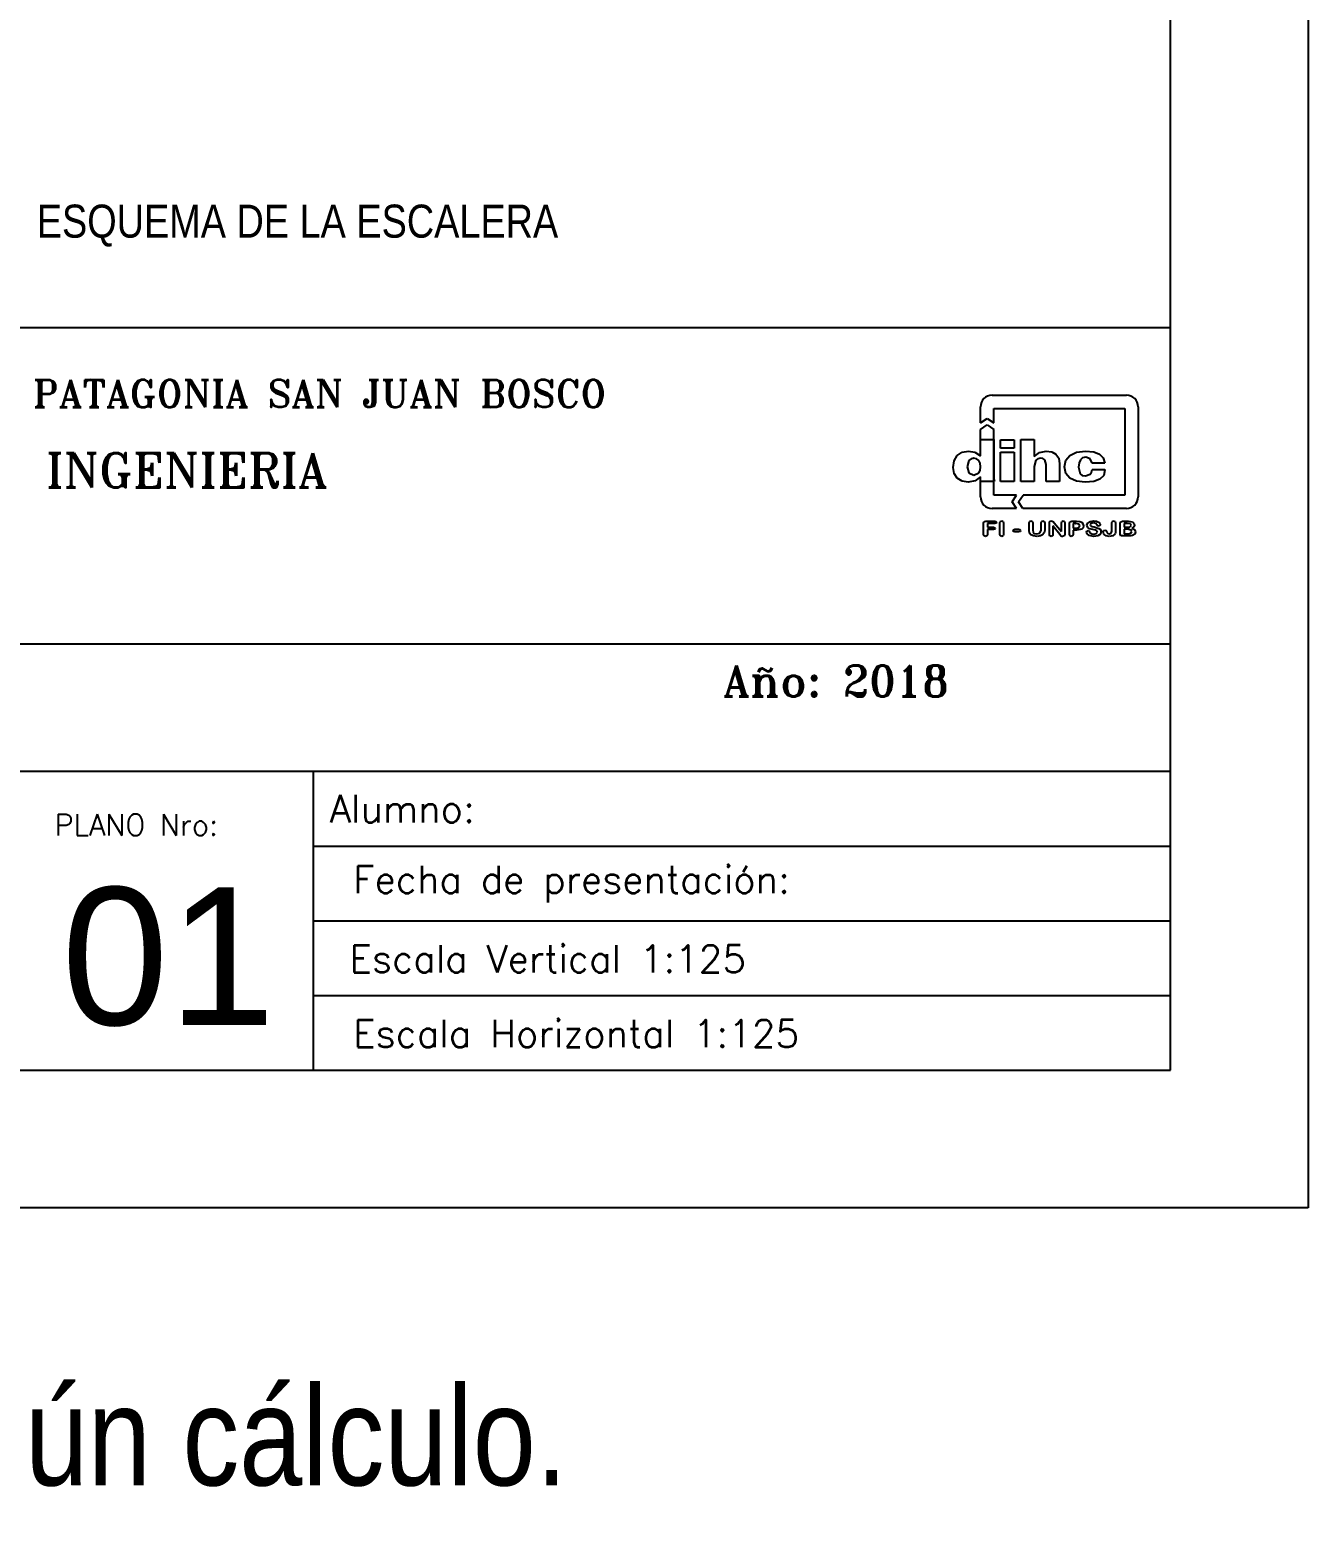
# Model space of a CAD drawing. Header units: inches. Extents: x 59 to 371, y 58 to 151.
# Drawn here: x 141.88 to 153.49, y 100.92 to 114.42 of the extents above; entities that cross this region are included whole.
import ezdxf
from ezdxf.enums import TextEntityAlignment as Align

# ---------------------------------------------------------------- set-up
doc = ezdxf.new("R2010")
doc.units = ezdxf.units.IN
doc.header["$MEASUREMENT"] = 0
for name, color, linetype in [('CARATULA', 7, 'Continuous'), ('Recuadro', 1, 'Continuous'), ('TEXTO', 2, 'Continuous'), ('Textos', 2, 'Continuous')]:
    doc.layers.add(name, color=color, linetype=linetype)
doc.styles.add('INTEGRANTES', font='romans.shx', dxfattribs={"height": 2})
doc.styles.add('NARROW', font='ARIALN.TTF', dxfattribs={"width": 0.9})
doc.styles.add('ROMANS', font='romans')
doc.styles.add('ROMANT', font='romant', dxfattribs={"height": 2.5})
doc.styles.add('SAN14', font='sas_____.pfb', dxfattribs={"height": 14})

# ---------------------------------------------------------------- blocks, each defined once
blk = doc.blocks.new('LOGODIHC')
at = {"color": 1, "linetype": 'Continuous'}
for p, q in [((-0.504, 0.583), (0.798, 0.583)), ((-0.616, 0.314), (-0.616, 0.47)), ((-0.486, 0.314), (-0.486, 0.453)), ((-0.486, 0.453), (0.781, 0.453)), ((0.781, 0.453), (0.781, -0.386)), ((0.911, 0.47), (0.911, -0.404)), ((-0.616, 0.314), (-0.551, 0.357)), ((-0.616, 0.251), (-0.551, 0.294)), ((-0.551, 0.357), (-0.486, 0.314)), ((-0.551, 0.294), (-0.486, 0.251)), ((-0.617, 0.152), (-0.486, 0.152)), ((-0.617, 0.152), (-0.486, 0.152)), ((-0.617, -0.007), (-0.617, 0.152)), ((-0.617, -0.007), (-0.617, 0.152)), ((-0.616, 0.152), (-0.616, 0.251)), ((-0.486, -0.386), (-0.486, 0.251)), ((-0.486, 0.152), (-0.486, -0.208)), ((-0.486, 0.152), (-0.486, -0.208)), ((-0.421, 0.148), (-0.291, 0.148)), ((-0.421, 0.148), (-0.291, 0.148)), ((-0.421, 0.068), (-0.421, 0.148)), ((-0.421, 0.068), (-0.421, 0.148)), ((-0.291, 0.148), (-0.291, 0.068)), ((-0.291, 0.148), (-0.291, 0.068)), ((-0.226, 0.152), (-0.095, 0.152)), ((-0.226, 0.152), (-0.095, 0.152)), ((-0.226, -0.254), (-0.226, 0.152)), ((-0.226, -0.254), (-0.226, 0.152)), ((-0.095, 0.152), (-0.095, -0.011)), ((-0.095, 0.152), (-0.095, -0.011)), ((-0.841, -0.003), (-0.793, 0.029)), ((-0.841, -0.003), (-0.793, 0.029)), ((-0.793, 0.029), (-0.733, 0.041)), ((-0.793, 0.029), (-0.733, 0.041)), ((-0.733, 0.041), (-0.67, 0.029)), ((-0.733, 0.041), (-0.67, 0.029)), ((-0.67, 0.029), (-0.617, -0.007)), ((-0.67, 0.029), (-0.617, -0.007)), ((-0.291, 0.068), (-0.421, 0.068)), ((-0.291, 0.068), (-0.421, 0.068)), ((-0.421, -0.254), (-0.421, 0.029)), ((-0.421, 0.029), (-0.291, 0.029)), ((-0.421, -0.254), (-0.421, 0.029)), ((-0.421, 0.029), (-0.291, 0.029)), ((-0.291, 0.029), (-0.291, -0.254)), ((-0.291, 0.029), (-0.291, -0.254)), ((-0.095, -0.011), (-0.044, 0.027)), ((-0.095, -0.011), (-0.044, 0.027)), ((-0.044, 0.027), (0.02, 0.041)), ((-0.044, 0.027), (0.02, 0.041)), ((0.02, 0.041), (0.075, 0.033)), ((0.02, 0.041), (0.075, 0.033)), ((0.075, 0.033), (0.115, 0.01)), ((0.075, 0.033), (0.115, 0.01)), ((0.115, 0.01), (0.142, -0.03)), ((0.115, 0.01), (0.142, -0.03)), ((0.25, -0.001), (0.315, 0.029)), ((0.25, -0.001), (0.315, 0.029)), ((0.315, 0.029), (0.401, 0.041)), ((0.315, 0.029), (0.401, 0.041)), ((0.401, 0.041), (0.48, 0.033)), ((0.401, 0.041), (0.48, 0.033)), ((0.48, 0.033), (0.537, 0.01)), ((0.48, 0.033), (0.537, 0.01)), ((0.537, 0.01), (0.573, -0.026)), ((0.537, 0.01), (0.573, -0.026)), ((-0.881, -0.118), (-0.871, -0.055)), ((-0.881, -0.118), (-0.871, -0.055)), ((-0.871, -0.176), (-0.881, -0.118)), ((-0.871, -0.176), (-0.881, -0.118)), ((-0.871, -0.055), (-0.841, -0.003)), ((-0.871, -0.055), (-0.841, -0.003)), ((-0.73, -0.051), (-0.747, -0.112)), ((-0.73, -0.051), (-0.747, -0.112)), ((-0.747, -0.112), (-0.73, -0.172)), ((-0.747, -0.112), (-0.73, -0.172)), ((-0.708, -0.034), (-0.73, -0.051)), ((-0.708, -0.034), (-0.73, -0.051)), ((-0.682, -0.028), (-0.708, -0.034)), ((-0.682, -0.028), (-0.708, -0.034)), ((-0.655, -0.034), (-0.684, -0.028)), ((-0.655, -0.034), (-0.684, -0.028)), ((-0.684, -0.028), (-0.682, -0.028)), ((-0.684, -0.028), (-0.682, -0.028)), ((-0.634, -0.051), (-0.655, -0.034)), ((-0.634, -0.051), (-0.655, -0.034)), ((-0.62, -0.076), (-0.634, -0.051)), ((-0.62, -0.076), (-0.634, -0.051)), ((-0.617, -0.112), (-0.62, -0.076)), ((-0.617, -0.112), (-0.62, -0.076)), ((-0.62, -0.147), (-0.617, -0.112)), ((-0.62, -0.147), (-0.617, -0.112)), ((-0.08, -0.049), (-0.095, -0.11)), ((-0.08, -0.049), (-0.095, -0.11)), ((-0.095, -0.11), (-0.095, -0.254)), ((-0.095, -0.11), (-0.095, -0.254)), ((-0.061, -0.034), (-0.08, -0.049)), ((-0.061, -0.034), (-0.08, -0.049)), ((-0.034, -0.028), (-0.061, -0.034)), ((-0.034, -0.028), (-0.061, -0.034)), ((-0.011, -0.032), (-0.034, -0.028)), ((-0.011, -0.032), (-0.034, -0.028)), ((0.006, -0.043), (-0.011, -0.032)), ((0.006, -0.043), (-0.011, -0.032)), ((0.02, -0.089), (0.006, -0.043)), ((0.02, -0.089), (0.006, -0.043)), ((0.02, -0.254), (0.02, -0.089)), ((0.02, -0.254), (0.02, -0.089)), ((0.142, -0.03), (0.15, -0.082)), ((0.142, -0.03), (0.15, -0.082)), ((0.15, -0.082), (0.15, -0.254)), ((0.15, -0.082), (0.15, -0.254)), ((0.198, -0.114), (0.211, -0.049)), ((0.198, -0.114), (0.211, -0.049)), ((0.211, -0.177), (0.198, -0.114)), ((0.211, -0.177), (0.198, -0.114)), ((0.211, -0.049), (0.25, -0.001)), ((0.211, -0.049), (0.25, -0.001)), ((0.338, -0.074), (0.332, -0.116)), ((0.338, -0.074), (0.332, -0.116)), ((0.332, -0.116), (0.349, -0.179)), ((0.332, -0.116), (0.349, -0.179)), ((0.351, -0.045), (0.338, -0.074)), ((0.351, -0.045), (0.338, -0.074)), ((0.372, -0.026), (0.351, -0.045)), ((0.372, -0.026), (0.351, -0.045)), ((0.403, -0.02), (0.372, -0.026)), ((0.403, -0.02), (0.372, -0.026)), ((0.447, -0.036), (0.403, -0.02)), ((0.447, -0.036), (0.403, -0.02)), ((0.466, -0.078), (0.447, -0.036)), ((0.466, -0.078), (0.447, -0.036)), ((0.46, -0.164), (0.466, -0.139)), ((0.46, -0.164), (0.466, -0.139)), ((0.589, -0.078), (0.466, -0.078)), ((0.589, -0.078), (0.466, -0.078)), ((0.466, -0.139), (0.589, -0.139)), ((0.466, -0.139), (0.589, -0.139)), ((0.573, -0.026), (0.589, -0.078)), ((0.573, -0.026), (0.589, -0.078)), ((0.589, -0.141), (0.577, -0.195)), ((0.589, -0.141), (0.577, -0.195)), ((0.589, -0.139), (0.589, -0.141)), ((0.589, -0.139), (0.589, -0.141)), ((-0.841, -0.223), (-0.871, -0.176)), ((-0.841, -0.223), (-0.871, -0.176)), ((-0.795, -0.252), (-0.841, -0.223)), ((-0.795, -0.252), (-0.841, -0.223)), ((-0.735, -0.262), (-0.795, -0.252)), ((-0.735, -0.262), (-0.795, -0.252)), ((-0.668, -0.248), (-0.735, -0.262)), ((-0.668, -0.248), (-0.735, -0.262)), ((-0.73, -0.172), (-0.682, -0.193)), ((-0.73, -0.172), (-0.682, -0.193)), ((-0.682, -0.193), (-0.634, -0.172)), ((-0.682, -0.193), (-0.634, -0.172)), ((-0.617, -0.208), (-0.668, -0.248)), ((-0.617, -0.208), (-0.668, -0.248)), ((-0.634, -0.172), (-0.62, -0.147)), ((-0.634, -0.172), (-0.62, -0.147)), ((-0.615, -0.235), (-0.617, -0.208)), ((-0.615, -0.235), (-0.617, -0.208)), ((-0.616, -0.404), (-0.616, -0.21)), ((-0.613, -0.254), (-0.615, -0.235)), ((-0.613, -0.254), (-0.615, -0.235)), ((-0.49, -0.254), (-0.613, -0.254)), ((-0.482, -0.254), (-0.613, -0.254)), ((-0.486, -0.233), (-0.49, -0.254)), ((-0.486, -0.208), (-0.486, -0.233)), ((-0.486, -0.208), (-0.486, -0.233)), ((-0.486, -0.233), (-0.482, -0.254)), ((-0.291, -0.254), (-0.421, -0.254)), ((-0.291, -0.254), (-0.421, -0.254)), ((-0.095, -0.254), (-0.226, -0.254)), ((-0.095, -0.254), (-0.226, -0.254)), ((0.15, -0.254), (0.02, -0.254)), ((0.15, -0.254), (0.02, -0.254)), ((0.25, -0.223), (0.211, -0.177)), ((0.25, -0.223), (0.211, -0.177)), ((0.313, -0.252), (0.25, -0.223)), ((0.313, -0.252), (0.25, -0.223)), ((0.397, -0.262), (0.313, -0.252)), ((0.397, -0.262), (0.313, -0.252)), ((0.349, -0.179), (0.37, -0.195)), ((0.349, -0.179), (0.37, -0.195)), ((0.37, -0.195), (0.401, -0.2)), ((0.37, -0.195), (0.401, -0.2)), ((0.48, -0.254), (0.397, -0.262)), ((0.48, -0.254), (0.397, -0.262)), ((0.401, -0.2), (0.447, -0.185)), ((0.401, -0.2), (0.447, -0.185)), ((0.447, -0.185), (0.46, -0.164)), ((0.447, -0.185), (0.46, -0.164)), ((0.541, -0.231), (0.48, -0.254)), ((0.541, -0.231), (0.48, -0.254)), ((0.577, -0.195), (0.541, -0.231)), ((0.577, -0.195), (0.541, -0.231)), ((-0.267, -0.386), (-0.486, -0.386)), ((-0.31, -0.451), (-0.267, -0.386)), ((-0.247, -0.452), (-0.203, -0.386)), ((0.781, -0.386), (-0.203, -0.386)), ((-0.269, -0.516), (-0.504, -0.516)), ((-0.269, -0.516), (-0.31, -0.451)), ((-0.206, -0.516), (-0.247, -0.452)), ((0.798, -0.516), (-0.206, -0.516)), ((-0.586, -0.658), (-0.584, -0.648)), ((-0.586, -0.658), (-0.584, -0.648)), ((-0.586, -0.769), (-0.586, -0.658)), ((-0.586, -0.769), (-0.586, -0.658)), ((-0.584, -0.648), (-0.578, -0.643)), ((-0.584, -0.648), (-0.578, -0.643)), ((-0.578, -0.643), (-0.565, -0.639)), ((-0.578, -0.643), (-0.565, -0.639)), ((-0.565, -0.639), (-0.479, -0.639)), ((-0.565, -0.639), (-0.479, -0.639)), ((-0.479, -0.662), (-0.549, -0.662)), ((-0.549, -0.662), (-0.549, -0.698)), ((-0.479, -0.662), (-0.549, -0.662)), ((-0.549, -0.662), (-0.549, -0.698)), ((-0.549, -0.698), (-0.49, -0.698)), ((-0.549, -0.698), (-0.49, -0.698)), ((-0.49, -0.719), (-0.549, -0.719)), ((-0.549, -0.719), (-0.549, -0.769)), ((-0.49, -0.719), (-0.549, -0.719)), ((-0.549, -0.719), (-0.549, -0.769)), ((-0.49, -0.698), (-0.479, -0.702)), ((-0.49, -0.698), (-0.479, -0.702)), ((-0.479, -0.717), (-0.49, -0.719)), ((-0.479, -0.717), (-0.49, -0.719)), ((-0.479, -0.639), (-0.467, -0.643)), ((-0.479, -0.639), (-0.467, -0.643)), ((-0.465, -0.658), (-0.479, -0.662)), ((-0.465, -0.658), (-0.479, -0.662)), ((-0.479, -0.702), (-0.475, -0.71)), ((-0.479, -0.702), (-0.475, -0.71)), ((-0.475, -0.71), (-0.479, -0.717)), ((-0.475, -0.71), (-0.479, -0.717)), ((-0.467, -0.643), (-0.461, -0.65)), ((-0.467, -0.643), (-0.461, -0.65)), ((-0.461, -0.65), (-0.465, -0.658)), ((-0.461, -0.65), (-0.465, -0.658)), ((-0.429, -0.654), (-0.425, -0.641)), ((-0.429, -0.654), (-0.425, -0.641)), ((-0.429, -0.767), (-0.429, -0.654)), ((-0.429, -0.767), (-0.429, -0.654)), ((-0.425, -0.641), (-0.411, -0.637)), ((-0.425, -0.641), (-0.411, -0.637)), ((-0.411, -0.637), (-0.398, -0.641)), ((-0.411, -0.637), (-0.398, -0.641)), ((-0.398, -0.641), (-0.392, -0.654)), ((-0.398, -0.641), (-0.392, -0.654)), ((-0.392, -0.654), (-0.392, -0.769)), ((-0.392, -0.654), (-0.392, -0.769)), ((-0.298, -0.723), (-0.285, -0.717)), ((-0.298, -0.723), (-0.285, -0.717)), ((-0.285, -0.717), (-0.249, -0.717)), ((-0.285, -0.717), (-0.249, -0.717)), ((-0.249, -0.717), (-0.235, -0.721)), ((-0.249, -0.717), (-0.235, -0.721)), ((-0.145, -0.654), (-0.141, -0.641)), ((-0.145, -0.654), (-0.141, -0.641)), ((-0.145, -0.725), (-0.145, -0.654)), ((-0.145, -0.725), (-0.145, -0.654)), ((-0.141, -0.641), (-0.128, -0.637)), ((-0.141, -0.641), (-0.128, -0.637)), ((-0.128, -0.637), (-0.114, -0.641)), ((-0.128, -0.637), (-0.114, -0.641)), ((-0.114, -0.641), (-0.109, -0.654)), ((-0.114, -0.641), (-0.109, -0.654)), ((-0.109, -0.654), (-0.109, -0.727)), ((-0.109, -0.654), (-0.109, -0.727)), ((-0.03, -0.654), (-0.026, -0.641)), ((-0.03, -0.654), (-0.026, -0.641)), ((-0.03, -0.727), (-0.03, -0.654)), ((-0.03, -0.727), (-0.03, -0.654)), ((-0.026, -0.641), (-0.013, -0.637)), ((-0.026, -0.641), (-0.013, -0.637)), ((-0.013, -0.637), (0, -0.641)), ((-0.013, -0.637), (0, -0.641)), ((0, -0.641), (0.006, -0.654)), ((0, -0.641), (0.006, -0.654)), ((0.006, -0.654), (0.006, -0.725)), ((0.006, -0.654), (0.006, -0.725)), ((0.052, -0.646), (0.06, -0.639)), ((0.052, -0.646), (0.06, -0.639)), ((0.052, -0.658), (0.052, -0.646)), ((0.052, -0.658), (0.052, -0.646)), ((0.052, -0.771), (0.052, -0.658)), ((0.052, -0.771), (0.052, -0.658)), ((0.06, -0.639), (0.071, -0.637)), ((0.06, -0.639), (0.071, -0.637)), ((0.071, -0.637), (0.079, -0.639)), ((0.071, -0.637), (0.079, -0.639)), ((0.079, -0.639), (0.085, -0.641)), ((0.079, -0.639), (0.085, -0.641)), ((0.085, -0.641), (0.091, -0.646)), ((0.085, -0.641), (0.091, -0.646)), ((0.152, -0.769), (0.085, -0.685)), ((0.085, -0.685), (0.085, -0.771)), ((0.152, -0.769), (0.085, -0.685)), ((0.085, -0.685), (0.085, -0.771)), ((0.091, -0.646), (0.096, -0.654)), ((0.091, -0.646), (0.096, -0.654)), ((0.096, -0.654), (0.098, -0.654)), ((0.096, -0.654), (0.098, -0.654)), ((0.098, -0.654), (0.167, -0.738)), ((0.098, -0.654), (0.167, -0.738)), ((0.167, -0.654), (0.171, -0.641)), ((0.167, -0.654), (0.171, -0.641)), ((0.167, -0.738), (0.167, -0.654)), ((0.167, -0.738), (0.167, -0.654)), ((0.171, -0.641), (0.183, -0.637)), ((0.171, -0.641), (0.183, -0.637)), ((0.183, -0.637), (0.194, -0.641)), ((0.183, -0.637), (0.194, -0.641)), ((0.194, -0.641), (0.2, -0.654)), ((0.194, -0.641), (0.2, -0.654)), ((0.2, -0.654), (0.2, -0.767)), ((0.2, -0.654), (0.2, -0.767)), ((0.246, -0.658), (0.25, -0.645)), ((0.246, -0.658), (0.25, -0.645)), ((0.246, -0.769), (0.246, -0.658)), ((0.246, -0.769), (0.246, -0.658)), ((0.25, -0.645), (0.267, -0.639)), ((0.25, -0.645), (0.267, -0.639)), ((0.267, -0.639), (0.315, -0.639)), ((0.267, -0.639), (0.315, -0.639)), ((0.307, -0.662), (0.282, -0.662)), ((0.282, -0.662), (0.282, -0.706)), ((0.307, -0.662), (0.282, -0.662)), ((0.282, -0.662), (0.282, -0.706)), ((0.282, -0.706), (0.305, -0.706)), ((0.282, -0.706), (0.305, -0.706)), ((0.338, -0.669), (0.305, -0.662)), ((0.338, -0.669), (0.305, -0.662)), ((0.305, -0.662), (0.307, -0.662)), ((0.305, -0.662), (0.307, -0.662)), ((0.305, -0.706), (0.326, -0.704)), ((0.305, -0.706), (0.326, -0.704)), ((0.315, -0.639), (0.345, -0.643)), ((0.315, -0.639), (0.345, -0.643)), ((0.365, -0.717), (0.315, -0.727)), ((0.365, -0.717), (0.315, -0.727)), ((0.326, -0.704), (0.34, -0.698)), ((0.326, -0.704), (0.34, -0.698)), ((0.345, -0.685), (0.338, -0.669)), ((0.345, -0.685), (0.338, -0.669)), ((0.34, -0.698), (0.345, -0.685)), ((0.34, -0.698), (0.345, -0.685)), ((0.345, -0.643), (0.365, -0.65)), ((0.345, -0.643), (0.365, -0.65)), ((0.365, -0.65), (0.376, -0.664)), ((0.365, -0.65), (0.376, -0.664)), ((0.378, -0.702), (0.365, -0.717)), ((0.378, -0.702), (0.365, -0.717)), ((0.376, -0.664), (0.382, -0.683)), ((0.376, -0.664), (0.382, -0.683)), ((0.382, -0.683), (0.378, -0.702)), ((0.382, -0.683), (0.378, -0.702)), ((0.414, -0.677), (0.422, -0.656)), ((0.414, -0.677), (0.422, -0.656)), ((0.422, -0.7), (0.414, -0.677)), ((0.422, -0.7), (0.414, -0.677)), ((0.422, -0.656), (0.445, -0.643)), ((0.422, -0.656), (0.445, -0.643)), ((0.441, -0.712), (0.422, -0.7)), ((0.441, -0.712), (0.422, -0.7)), ((0.472, -0.719), (0.441, -0.712)), ((0.472, -0.719), (0.441, -0.712)), ((0.445, -0.643), (0.48, -0.637)), ((0.445, -0.643), (0.48, -0.637)), ((0.455, -0.662), (0.447, -0.675)), ((0.455, -0.662), (0.447, -0.675)), ((0.447, -0.675), (0.449, -0.681)), ((0.447, -0.675), (0.449, -0.681)), ((0.449, -0.681), (0.457, -0.687)), ((0.449, -0.681), (0.457, -0.687)), ((0.478, -0.656), (0.455, -0.662)), ((0.478, -0.656), (0.455, -0.662)), ((0.457, -0.687), (0.466, -0.69)), ((0.457, -0.687), (0.466, -0.69)), ((0.466, -0.69), (0.485, -0.694)), ((0.466, -0.69), (0.485, -0.694)), ((0.497, -0.727), (0.472, -0.719)), ((0.497, -0.727), (0.472, -0.719)), ((0.501, -0.662), (0.478, -0.656)), ((0.501, -0.662), (0.478, -0.656)), ((0.48, -0.637), (0.508, -0.639)), ((0.48, -0.637), (0.508, -0.639)), ((0.485, -0.694), (0.512, -0.702)), ((0.485, -0.694), (0.512, -0.702)), ((0.51, -0.675), (0.501, -0.662)), ((0.51, -0.675), (0.501, -0.662)), ((0.508, -0.639), (0.527, -0.648)), ((0.508, -0.639), (0.527, -0.648)), ((0.518, -0.685), (0.51, -0.675)), ((0.518, -0.685), (0.51, -0.675)), ((0.512, -0.702), (0.531, -0.71)), ((0.512, -0.702), (0.531, -0.71)), ((0.527, -0.687), (0.518, -0.685)), ((0.527, -0.687), (0.518, -0.685)), ((0.527, -0.648), (0.539, -0.66)), ((0.527, -0.648), (0.539, -0.66)), ((0.539, -0.681), (0.527, -0.687)), ((0.539, -0.681), (0.527, -0.687)), ((0.531, -0.71), (0.547, -0.721)), ((0.531, -0.71), (0.547, -0.721)), ((0.539, -0.66), (0.543, -0.671)), ((0.539, -0.66), (0.543, -0.671)), ((0.543, -0.671), (0.539, -0.681)), ((0.543, -0.671), (0.539, -0.681)), ((0.656, -0.654), (0.66, -0.641)), ((0.656, -0.654), (0.66, -0.641)), ((0.656, -0.735), (0.656, -0.654)), ((0.656, -0.735), (0.656, -0.654)), ((0.66, -0.641), (0.673, -0.637)), ((0.66, -0.641), (0.673, -0.637)), ((0.673, -0.637), (0.687, -0.641)), ((0.673, -0.637), (0.687, -0.641)), ((0.687, -0.641), (0.692, -0.654)), ((0.687, -0.641), (0.692, -0.654)), ((0.692, -0.654), (0.692, -0.731)), ((0.692, -0.654), (0.692, -0.731)), ((0.738, -0.658), (0.742, -0.645)), ((0.738, -0.658), (0.742, -0.645)), ((0.738, -0.765), (0.738, -0.658)), ((0.738, -0.765), (0.738, -0.658)), ((0.742, -0.645), (0.759, -0.639)), ((0.742, -0.645), (0.759, -0.639)), ((0.759, -0.639), (0.817, -0.639)), ((0.759, -0.639), (0.817, -0.639)), ((0.775, -0.662), (0.775, -0.698)), ((0.775, -0.662), (0.775, -0.698)), ((0.803, -0.662), (0.775, -0.662)), ((0.803, -0.662), (0.775, -0.662)), ((0.775, -0.698), (0.807, -0.698)), ((0.775, -0.698), (0.807, -0.698)), ((0.811, -0.717), (0.775, -0.717)), ((0.775, -0.717), (0.775, -0.761)), ((0.811, -0.717), (0.775, -0.717)), ((0.775, -0.717), (0.775, -0.761)), ((0.832, -0.666), (0.803, -0.662)), ((0.832, -0.666), (0.803, -0.662)), ((0.807, -0.698), (0.826, -0.696)), ((0.807, -0.698), (0.826, -0.696)), ((0.84, -0.725), (0.811, -0.717)), ((0.84, -0.725), (0.811, -0.717)), ((0.817, -0.639), (0.838, -0.641)), ((0.817, -0.639), (0.838, -0.641)), ((0.826, -0.696), (0.838, -0.689)), ((0.826, -0.696), (0.838, -0.689)), ((0.842, -0.679), (0.832, -0.666)), ((0.842, -0.679), (0.832, -0.666)), ((0.838, -0.641), (0.855, -0.646)), ((0.838, -0.641), (0.855, -0.646)), ((0.838, -0.689), (0.842, -0.679)), ((0.838, -0.689), (0.842, -0.679)), ((0.869, -0.694), (0.849, -0.708)), ((0.869, -0.694), (0.849, -0.708)), ((0.849, -0.708), (0.876, -0.721)), ((0.849, -0.708), (0.876, -0.721)), ((0.855, -0.646), (0.865, -0.654)), ((0.855, -0.646), (0.865, -0.654)), ((0.865, -0.654), (0.872, -0.664)), ((0.865, -0.654), (0.872, -0.664)), ((0.876, -0.677), (0.869, -0.694)), ((0.876, -0.677), (0.869, -0.694)), ((0.872, -0.664), (0.876, -0.677)), ((0.872, -0.664), (0.876, -0.677)), ((-0.58, -0.782), (-0.586, -0.769)), ((-0.58, -0.782), (-0.586, -0.769)), ((-0.569, -0.786), (-0.58, -0.782)), ((-0.569, -0.786), (-0.58, -0.782)), ((-0.555, -0.782), (-0.569, -0.786)), ((-0.555, -0.782), (-0.569, -0.786)), ((-0.549, -0.769), (-0.555, -0.782)), ((-0.549, -0.769), (-0.555, -0.782)), ((-0.429, -0.769), (-0.429, -0.767)), ((-0.429, -0.769), (-0.429, -0.767)), ((-0.423, -0.782), (-0.429, -0.769)), ((-0.423, -0.782), (-0.429, -0.769)), ((-0.411, -0.786), (-0.423, -0.782)), ((-0.411, -0.786), (-0.423, -0.782)), ((-0.398, -0.782), (-0.411, -0.786)), ((-0.398, -0.782), (-0.411, -0.786)), ((-0.392, -0.769), (-0.398, -0.782)), ((-0.392, -0.769), (-0.398, -0.782)), ((-0.302, -0.733), (-0.298, -0.723)), ((-0.302, -0.733), (-0.298, -0.723)), ((-0.298, -0.74), (-0.302, -0.733)), ((-0.298, -0.74), (-0.302, -0.733)), ((-0.285, -0.742), (-0.298, -0.74)), ((-0.285, -0.742), (-0.298, -0.74)), ((-0.247, -0.742), (-0.285, -0.742)), ((-0.247, -0.742), (-0.285, -0.742)), ((-0.233, -0.74), (-0.249, -0.742)), ((-0.233, -0.74), (-0.249, -0.742)), ((-0.249, -0.742), (-0.247, -0.742)), ((-0.249, -0.742), (-0.247, -0.742)), ((-0.235, -0.721), (-0.229, -0.733)), ((-0.235, -0.721), (-0.229, -0.733)), ((-0.229, -0.733), (-0.233, -0.74)), ((-0.229, -0.733), (-0.233, -0.74)), ((-0.141, -0.754), (-0.145, -0.725)), ((-0.141, -0.754), (-0.145, -0.725)), ((-0.128, -0.773), (-0.141, -0.754)), ((-0.128, -0.773), (-0.141, -0.754)), ((-0.103, -0.782), (-0.128, -0.773)), ((-0.103, -0.782), (-0.128, -0.773)), ((-0.109, -0.727), (-0.107, -0.746)), ((-0.109, -0.727), (-0.107, -0.746)), ((-0.107, -0.746), (-0.095, -0.758)), ((-0.107, -0.746), (-0.095, -0.758)), ((-0.068, -0.786), (-0.103, -0.782)), ((-0.068, -0.786), (-0.103, -0.782)), ((-0.095, -0.758), (-0.07, -0.763)), ((-0.095, -0.758), (-0.07, -0.763)), ((-0.07, -0.763), (-0.04, -0.756)), ((-0.07, -0.763), (-0.04, -0.756)), ((-0.036, -0.782), (-0.068, -0.786)), ((-0.036, -0.782), (-0.068, -0.786)), ((-0.04, -0.756), (-0.03, -0.727)), ((-0.04, -0.756), (-0.03, -0.727)), ((-0.015, -0.773), (-0.036, -0.782)), ((-0.015, -0.773), (-0.036, -0.782)), ((0.002, -0.752), (-0.015, -0.773)), ((0.002, -0.752), (-0.015, -0.773)), ((0.006, -0.725), (0.002, -0.752)), ((0.006, -0.725), (0.002, -0.752)), ((0.056, -0.782), (0.052, -0.771)), ((0.056, -0.782), (0.052, -0.771)), ((0.068, -0.786), (0.056, -0.782)), ((0.068, -0.786), (0.056, -0.782)), ((0.081, -0.782), (0.068, -0.786)), ((0.081, -0.782), (0.068, -0.786)), ((0.085, -0.771), (0.081, -0.782)), ((0.085, -0.771), (0.081, -0.782)), ((0.158, -0.777), (0.152, -0.769)), ((0.158, -0.777), (0.152, -0.769)), ((0.163, -0.782), (0.158, -0.777)), ((0.163, -0.782), (0.158, -0.777)), ((0.171, -0.786), (0.163, -0.782)), ((0.171, -0.786), (0.163, -0.782)), ((0.179, -0.786), (0.171, -0.786)), ((0.179, -0.786), (0.171, -0.786)), ((0.194, -0.782), (0.179, -0.786)), ((0.194, -0.782), (0.179, -0.786)), ((0.2, -0.767), (0.194, -0.782)), ((0.2, -0.767), (0.194, -0.782)), ((0.252, -0.782), (0.246, -0.769)), ((0.252, -0.782), (0.246, -0.769)), ((0.263, -0.786), (0.252, -0.782)), ((0.263, -0.786), (0.252, -0.782)), ((0.276, -0.782), (0.263, -0.786)), ((0.276, -0.782), (0.263, -0.786)), ((0.282, -0.769), (0.276, -0.782)), ((0.282, -0.769), (0.276, -0.782)), ((0.315, -0.727), (0.282, -0.727)), ((0.282, -0.727), (0.282, -0.769)), ((0.315, -0.727), (0.282, -0.727)), ((0.282, -0.727), (0.282, -0.769)), ((0.411, -0.744), (0.414, -0.735)), ((0.411, -0.744), (0.414, -0.735)), ((0.418, -0.763), (0.411, -0.744)), ((0.418, -0.763), (0.411, -0.744)), ((0.414, -0.735), (0.426, -0.731)), ((0.414, -0.735), (0.426, -0.731)), ((0.437, -0.779), (0.418, -0.763)), ((0.437, -0.779), (0.418, -0.763)), ((0.426, -0.731), (0.435, -0.735)), ((0.426, -0.731), (0.435, -0.735)), ((0.435, -0.735), (0.441, -0.742)), ((0.435, -0.735), (0.441, -0.742)), ((0.48, -0.786), (0.437, -0.779)), ((0.48, -0.786), (0.437, -0.779)), ((0.441, -0.742), (0.449, -0.756)), ((0.441, -0.742), (0.449, -0.756)), ((0.449, -0.756), (0.46, -0.761)), ((0.449, -0.756), (0.46, -0.761)), ((0.46, -0.761), (0.48, -0.765)), ((0.46, -0.761), (0.48, -0.765)), ((0.48, -0.765), (0.504, -0.759)), ((0.48, -0.765), (0.504, -0.759)), ((0.52, -0.781), (0.48, -0.786)), ((0.52, -0.781), (0.48, -0.786)), ((0.51, -0.733), (0.497, -0.727)), ((0.51, -0.733), (0.497, -0.727)), ((0.504, -0.759), (0.516, -0.744)), ((0.504, -0.759), (0.516, -0.744)), ((0.516, -0.744), (0.51, -0.733)), ((0.516, -0.744), (0.51, -0.733)), ((0.545, -0.765), (0.52, -0.781)), ((0.545, -0.765), (0.52, -0.781)), ((0.552, -0.74), (0.545, -0.765)), ((0.552, -0.74), (0.545, -0.765)), ((0.547, -0.721), (0.552, -0.742)), ((0.547, -0.721), (0.552, -0.742)), ((0.552, -0.742), (0.552, -0.74)), ((0.552, -0.742), (0.552, -0.74)), ((0.573, -0.742), (0.577, -0.731)), ((0.573, -0.742), (0.577, -0.731)), ((0.575, -0.756), (0.573, -0.742)), ((0.575, -0.756), (0.573, -0.742)), ((0.581, -0.767), (0.575, -0.756)), ((0.581, -0.767), (0.575, -0.756)), ((0.577, -0.731), (0.589, -0.727)), ((0.577, -0.731), (0.589, -0.727)), ((0.602, -0.782), (0.581, -0.767)), ((0.602, -0.782), (0.581, -0.767)), ((0.589, -0.727), (0.6, -0.729)), ((0.589, -0.727), (0.6, -0.729)), ((0.6, -0.729), (0.606, -0.74)), ((0.6, -0.729), (0.606, -0.74)), ((0.631, -0.786), (0.602, -0.782)), ((0.631, -0.786), (0.602, -0.782)), ((0.606, -0.74), (0.61, -0.752)), ((0.606, -0.74), (0.61, -0.752)), ((0.61, -0.752), (0.616, -0.759)), ((0.61, -0.752), (0.616, -0.759)), ((0.616, -0.759), (0.631, -0.763)), ((0.616, -0.759), (0.631, -0.763)), ((0.631, -0.763), (0.65, -0.756)), ((0.631, -0.763), (0.65, -0.756)), ((0.665, -0.781), (0.631, -0.786)), ((0.665, -0.781), (0.631, -0.786)), ((0.65, -0.756), (0.656, -0.735)), ((0.65, -0.756), (0.656, -0.735)), ((0.687, -0.761), (0.665, -0.781)), ((0.687, -0.761), (0.665, -0.781)), ((0.69, -0.748), (0.687, -0.761)), ((0.69, -0.748), (0.687, -0.761)), ((0.692, -0.731), (0.69, -0.748)), ((0.692, -0.731), (0.69, -0.748)), ((0.744, -0.781), (0.738, -0.765)), ((0.744, -0.781), (0.738, -0.765)), ((0.759, -0.782), (0.744, -0.781)), ((0.759, -0.782), (0.744, -0.781)), ((0.815, -0.782), (0.759, -0.782)), ((0.815, -0.782), (0.759, -0.782)), ((0.775, -0.761), (0.813, -0.761)), ((0.775, -0.761), (0.813, -0.761)), ((0.813, -0.761), (0.84, -0.756)), ((0.813, -0.761), (0.84, -0.756)), ((0.84, -0.782), (0.813, -0.782)), ((0.84, -0.782), (0.813, -0.782)), ((0.813, -0.782), (0.815, -0.782)), ((0.813, -0.782), (0.815, -0.782)), ((0.849, -0.74), (0.84, -0.725)), ((0.849, -0.74), (0.84, -0.725)), ((0.84, -0.756), (0.849, -0.74)), ((0.84, -0.756), (0.849, -0.74)), ((0.857, -0.779), (0.84, -0.782)), ((0.857, -0.779), (0.84, -0.782)), ((0.878, -0.765), (0.857, -0.779)), ((0.878, -0.765), (0.857, -0.779)), ((0.876, -0.721), (0.886, -0.742)), ((0.876, -0.721), (0.886, -0.742)), ((0.886, -0.742), (0.878, -0.765)), ((0.886, -0.742), (0.878, -0.765))]:
    blk.add_line(p, q, dxfattribs=at)
for centre, major_axis, start_param, end_param in [((-0.504, 0.47), (-0.112, 0), 4.712389, 6.283185), ((0.798, 0.47), (-0.112, 0), 3.141593, 4.712389), ((-0.504, -0.404), (0.112, 0), 3.141593, 4.712389), ((0.798, -0.404), (-0.112, 0), 1.570796, 3.141593)]:
    blk.add_ellipse(centre, major_axis=major_axis, ratio=0.999096, start_param=start_param, end_param=end_param, dxfattribs=at)

msp = doc.modelspace()

# ---------------------------------------------------------------- linework, layer by layer
at = {"color": 6}
for p, q in [((152.24345, 104.96213), (152.24345, 137.18934)), ((130.99346, 104.96213), (152.24345, 104.96213))]:
    msp.add_line(p, q, dxfattribs=at)
at = {"color": 2}
msp.add_lwpolyline([(133.49346, 104.96213), (152.24345, 104.96213)], dxfattribs=at)
at = {"layer": 'CARATULA', "color": 6}
for points in [[(130.99346, 111.71263), (152.24345, 111.71263)], [(130.99346, 108.83751), (152.24345, 108.83751)], [(130.99346, 107.67855), (152.24345, 107.67855)], [(144.45658, 107.67855), (144.45658, 104.96213)]]:
    msp.add_lwpolyline(points, dxfattribs=at)
at = {"layer": 'CARATULA', "color": 3}
for points in [[(144.45658, 106.99945), (152.24345, 106.99945)], [(144.45658, 106.32034), (152.24345, 106.32034)], [(144.45658, 105.64124), (152.24345, 105.64124)]]:
    msp.add_lwpolyline(points, dxfattribs=at)
at = {"layer": 'Recuadro'}
for p, q in [((153.49345, 138.43934), (153.49345, 103.71213)), ((153.49345, 103.71213), (128.49346, 103.71213))]:
    msp.add_line(p, q, dxfattribs=at)

# ---------------------------------------------------------------- block references
at = {"layer": 'CARATULA', "xscale": 0.937499625000001, "yscale": 0.937499625000001, "zscale": 0.937499625000001}
msp.add_blockref('LOGODIHC', (151.09457, 110.55059), dxfattribs=at)

# ---------------------------------------------------------------- texts
at = {"layer": 'CARATULA', "color": 4, "style": 'ROMANT'}
msp.add_text('UNIVERSIDAD NACIONAL DE LA PATAGONIA SAN JUAN BOSCO', height=0.2499999, dxfattribs=at).set_placement((141.70212, 111.11101), align=Align.MIDDLE)
at = {"layer": 'CARATULA', "color": 3, "style": 'ROMANT'}
msp.add_text('FACULTAD DE INGENIERIA', height=0.3124999, dxfattribs=at).set_placement((141.70212, 110.41441), align=Align.MIDDLE)
at = {"layer": 'CARATULA', "color": 3}
for s, height, style, p in [('Año: 2018', 0.28125, 'ROMANT', (148.18059, 108.35864)), ('PLANO Nro:', 0.192857, 'ROMANS', (142.1063, 107.09562))]:
    msp.add_text(s, height=height, dxfattribs=dict(at, style=style)).set_placement(p)
at = {"layer": 'CARATULA', "color": 2, "style": 'SAN14'}
msp.add_text('01', height=1.249999, dxfattribs=at).set_placement((142.17108, 105.37462))
at = {"layer": 'TEXTO', "style": 'INTEGRANTES'}
for s, height, p in [('Alumno:', 0.25, (145.26529, 107.339)), ('Fecha de presentación:', 0.2499999, (146.8027, 106.65989)), ('Escala Vertical 1:125', 0.2499999, (146.58685, 105.98079)), ('Escala Horizontal 1:125', 0.2499999, (146.84461, 105.30169))]:
    msp.add_text(s, height=height, dxfattribs=at).set_placement(p, align=Align.MIDDLE)
at = {"layer": 'Textos', "style": 'NARROW'}
for s, height, p in [('ESQUEMA DE LA ESCALERA', 0.3, (141.9465, 112.52754)), ('Nota: las secciones de los elementos estructurales son sólo tentativos. Deberán calcularse, optimizarse y/o modificarse según cálculo.', 0.9, (85.33116, 101.19031))]:
    msp.add_text(s, height=height, dxfattribs=at).set_placement(p)

doc.saveas('drawing.dxf')
